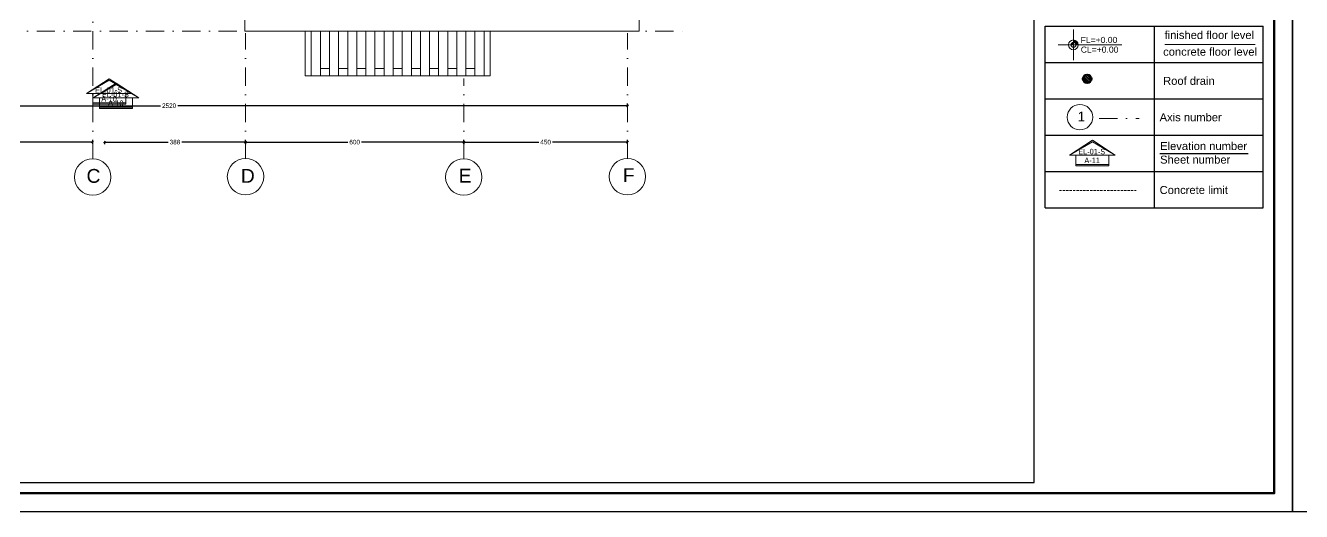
# Model space of a CAD drawing. Header units: inches. Extents: x -580639 to 179052, y 0 to 152898.
# Drawn here: x -175464 to -140387, y 113030 to 126394 of the extents above; entities that cross this region are included whole.
import ezdxf
from ezdxf.enums import TextEntityAlignment as Align

# ---------------------------------------------------------------- set-up
doc = ezdxf.new("R2010")
doc.units = ezdxf.units.IN
doc.header["$LTSCALE"] = 500
doc.header["$MEASUREMENT"] = 0
doc.linetypes.add('DASHDOTX2', pattern=[2, 1, -0.5, 0, -0.5])
doc.linetypes.add('HIDDEN2', pattern=[0.1875, 0.125, -0.0625])
for name, color, linetype, lineweight in [('0.09', 143, 'Continuous', 9), ('0.18', 80, 'Continuous', 18), ('1ATEXT', 3, 'Continuous', 20), ('A-0.2', 61, 'Continuous', 20), ('A-0.25', 42, 'Continuous', 25), ('A-ANNO-TEXS', 211, 'Continuous', 18), ('A-flor-sthn', 251, 'HIDDEN2', 9), ('A-wall', 52, 'Continuous', 35), ('DIM', 8, 'Continuous', 18), ('ground floor', 8, 'Continuous', 20), ('WALL', 7, 'Continuous', 40)]:
    doc.layers.add(name, color=color, linetype=linetype, lineweight=lineweight)
for name, color, linetype in [('LEGEND', 4, 'Continuous'), ('SYEL', 5, 'Continuous'), ('SYL', 6, 'Continuous')]:
    doc.layers.add(name, color=color, linetype=linetype)
doc.styles.add('100', font='arial.ttf', dxfattribs={"height": 200})
doc.styles.add('50', font='arial.ttf', dxfattribs={"height": 125})
doc.styles.add('A--ANNO-SYMB', font='upcil.ttf', dxfattribs={"width": 0.8})
doc.styles.add('CURENT', font='sanss___.ttf')
doc.dimstyles.new('DIM', dxfattribs={"dimscale": 50, "dimtxt": 125, "dimasz": 1, "dimexe": 1.2, "dimexo": 1, "dimgap": 1, "dimtad": 0, "dimtoh": 1, "dimdec": 0, "dimlfac": 0.1, "dimrnd": 1, "dimdsep": 46, "dimtxsty": '50', "dimblk": 'OBLIQUE', "dimcen": 0.09, "dimclrt": 8, "dimadec": 0, "dimazin": 0, "dimtfac": 1, "dimtdec": 0, "dimtix": 1, "dimtofl": 0, "dimtmove": 2, "dimatfit": 2, "dimfxl": 1, "dimfxlon": 1, "dimtzin": 0, "dimarcsym": 0})

# ---------------------------------------------------------------- blocks, each defined once
blk = doc.blocks.new('SYEL')
at = {"layer": '1ATEXT'}
for points in [[(-62.4, 0), (0, 36), (62.4, 0), (0, 40.2)], [(-44.8, -25.6), (-44.8, -29.5), (44.8, -29.5), (44.8, -25.6)]]:
    blk.add_hatch(color=256, dxfattribs=at).paths.add_polyline_path(points)
for p, q in [((-62.4, 0), (0, 40.2)), ((-62.4, 0), (0, 36)), ((0, 40.2), (62.4, 0)), ((0, 36), (62.4, 0)), ((62.4, 0), (-62.4, 0)), ((-44.8, -29.5), (-44.8, 0)), ((44.8, 0), (44.8, -29.5)), ((44.8, -25.6), (-44.8, -25.6)), ((44.8, -29.5), (-44.8, -29.5))]:
    blk.add_line(p, q, dxfattribs=at)
at = {"layer": '1ATEXT', "style": 'A--ANNO-SYMB', "width": 0.8, "flags": 4}
for tag, p in [('EL-01-N', (-1.8, 9.4)), ('AR00', (-0.7, -14.7))]:
    blk.add_attdef(tag, text='', height=15, dxfattribs=at).set_placement(p, align=Align.MIDDLE_CENTER)
blk = doc.blocks.new('A$C7E7140D5')
at = {"layer": '1ATEXT'}
for points in [[(51.8, -34.4), (56.6, -34.4, 0.414214), (47, -24.8), (47, -29.6, -0.414214)], [(51.8, -34.4), (56.6, -34.4, 0.414214), (47, -24.8), (47, -29.6, -0.414214)], [(47, -34.4), (47, -29.6, 0.414214), (42.2, -34.4)], [(47, -34.4), (47, -29.6, 0.414214), (42.2, -34.4)]]:
    blk.add_hatch(color=256, dxfattribs=at).paths.add_polyline_path(points)
for p, q in [((47, -4.4), (47, -64.4)), ((17, -34.4), (142, -34.4))]:
    blk.add_line(p, q, dxfattribs=at)
for radius in [9.6, 4.8]:
    blk.add_circle((47, -34.4), radius, dxfattribs=at)
blk = doc.blocks.new('SYL')
at = {"layer": '1ATEXT', "color": 3}
blk.add_blockref('A$C7E7140D5', (-47, 34.4), dxfattribs=at)
at = {"layer": '1ATEXT', "color": 3, "style": 'CURENT'}
for tag, p in [('FL=0.00', (14.2, 3.6)), ('CL=0.00', (14.5, -15.3))]:
    blk.add_attdef(tag, p, '', height=12, dxfattribs=at)
blk = doc.blocks.new('_Oblique')
at = {"color": 0, "linetype": 'ByBlock', "lineweight": -2}
blk.add_line((-0.5, -0.5), (0.5, 0.5), dxfattribs=at)
blk = doc.blocks.new('*D1508')
at = {"layer": 'Defpoints', "color": 0, "transparency": 16777216}
for p in [(-178116, 123188), (-173616, 123188), (-173616, 122884)]:
    blk.add_point(p, dxfattribs=at)
at = {"layer": 'DIM', "color": 0, "lineweight": -2, "transparency": 16777216}
for p, q in [((-178116, 123188), (-178116, 123128)), ((-178116, 123188), (-176057, 123188)), ((-173616, 123188), (-175676, 123188)), ((-173616, 123138), (-173616, 123248))]:
    blk.add_line(p, q, dxfattribs=at)
at = {"layer": 'DIM', "color": 0, "lineweight": -2, "transparency": 16777216, "xscale": 50, "yscale": 50, "zscale": 50, "rotation": 180}
blk.add_blockref('_Oblique', (-178116, 123188), dxfattribs=at)
at = {"layer": 'DIM', "color": 0, "lineweight": -2, "transparency": 16777216, "xscale": 50, "yscale": 50, "zscale": 50}
blk.add_blockref('_Oblique', (-173616, 123188), dxfattribs=at)
at = {"layer": 'DIM', "color": 8, "transparency": 16777216, "insert": (-175866, 123188), "char_height": 125, "attachment_point": 5, "style": '50'}
blk.add_mtext('450', dxfattribs=at)
blk = doc.blocks.new('*D1509')
at = {"layer": 'Defpoints', "color": 0, "transparency": 16777216}
for p in [(-173296, 123188), (-169416, 123188), (-169416, 122806)]:
    blk.add_point(p, dxfattribs=at)
at = {"layer": 'DIM', "color": 0, "lineweight": -2, "transparency": 16777216}
for p, q in [((-173296, 123188), (-173296, 123128)), ((-173296, 123188), (-171544, 123188)), ((-169416, 123188), (-171168, 123188)), ((-169416, 123138), (-169416, 123248))]:
    blk.add_line(p, q, dxfattribs=at)
at = {"layer": 'DIM', "color": 0, "lineweight": -2, "transparency": 16777216, "xscale": 50, "yscale": 50, "zscale": 50, "rotation": 180}
blk.add_blockref('_Oblique', (-173296, 123188), dxfattribs=at)
at = {"layer": 'DIM', "color": 0, "lineweight": -2, "transparency": 16777216, "xscale": 50, "yscale": 50, "zscale": 50}
blk.add_blockref('_Oblique', (-169416, 123188), dxfattribs=at)
at = {"layer": 'DIM', "color": 8, "transparency": 16777216, "insert": (-171356, 123188), "char_height": 125, "attachment_point": 5, "style": '50'}
blk.add_mtext('388', dxfattribs=at)
blk = doc.blocks.new('*D1510')
at = {"layer": 'Defpoints', "color": 0, "transparency": 16777216}
for p in [(-169416, 123188), (-163416, 123188), (-163416, 122781)]:
    blk.add_point(p, dxfattribs=at)
at = {"layer": 'DIM', "color": 0, "lineweight": -2, "transparency": 16777216}
for p, q in [((-169416, 123188), (-169416, 123128)), ((-169416, 123188), (-166604, 123188)), ((-163416, 123188), (-166228, 123188)), ((-163416, 123138), (-163416, 123248))]:
    blk.add_line(p, q, dxfattribs=at)
at = {"layer": 'DIM', "color": 0, "lineweight": -2, "transparency": 16777216, "xscale": 50, "yscale": 50, "zscale": 50, "rotation": 180}
blk.add_blockref('_Oblique', (-169416, 123188), dxfattribs=at)
at = {"layer": 'DIM', "color": 0, "lineweight": -2, "transparency": 16777216, "xscale": 50, "yscale": 50, "zscale": 50}
blk.add_blockref('_Oblique', (-163416, 123188), dxfattribs=at)
at = {"layer": 'DIM', "color": 8, "transparency": 16777216, "insert": (-166416, 123188), "char_height": 125, "attachment_point": 5, "style": '50'}
blk.add_mtext('600', dxfattribs=at)
blk = doc.blocks.new('*D1511')
at = {"layer": 'Defpoints', "color": 0, "transparency": 16777216}
for p in [(-163416, 123188), (-158916, 123188), (-158916, 122806)]:
    blk.add_point(p, dxfattribs=at)
at = {"layer": 'DIM', "color": 0, "lineweight": -2, "transparency": 16777216}
for p, q in [((-163416, 123188), (-163416, 123128)), ((-163416, 123188), (-161357, 123188)), ((-158916, 123188), (-160976, 123188)), ((-158916, 123138), (-158916, 123248))]:
    blk.add_line(p, q, dxfattribs=at)
at = {"layer": 'DIM', "color": 0, "lineweight": -2, "transparency": 16777216, "xscale": 50, "yscale": 50, "zscale": 50, "rotation": 180}
blk.add_blockref('_Oblique', (-163416, 123188), dxfattribs=at)
at = {"layer": 'DIM', "color": 0, "lineweight": -2, "transparency": 16777216, "xscale": 50, "yscale": 50, "zscale": 50}
blk.add_blockref('_Oblique', (-158916, 123188), dxfattribs=at)
at = {"layer": 'DIM', "color": 8, "transparency": 16777216, "insert": (-161166, 123188), "char_height": 125, "attachment_point": 5, "style": '50'}
blk.add_mtext('450', dxfattribs=at)
blk = doc.blocks.new('*D1512')
at = {"layer": 'Defpoints', "color": 0, "transparency": 16777216}
for p in [(-184116, 124188), (-158916, 124188), (-158916, 124188)]:
    blk.add_point(p, dxfattribs=at)
at = {"layer": 'DIM', "color": 0, "lineweight": -2, "transparency": 16777216}
for p, q in [((-184116, 124188), (-184116, 124248)), ((-184116, 124188), (-171754, 124188)), ((-158916, 124188), (-171279, 124188)), ((-158916, 124188), (-158916, 124248))]:
    blk.add_line(p, q, dxfattribs=at)
at = {"layer": 'DIM', "color": 0, "lineweight": -2, "transparency": 16777216, "xscale": 50, "yscale": 50, "zscale": 50, "rotation": 180}
blk.add_blockref('_Oblique', (-184116, 124188), dxfattribs=at)
at = {"layer": 'DIM', "color": 0, "lineweight": -2, "transparency": 16777216, "xscale": 50, "yscale": 50, "zscale": 50}
blk.add_blockref('_Oblique', (-158916, 124188), dxfattribs=at)
at = {"layer": 'DIM', "color": 8, "transparency": 16777216, "insert": (-171516, 124188), "char_height": 125, "attachment_point": 5, "style": '50'}
blk.add_mtext('2520', dxfattribs=at)

msp = doc.modelspace()

# ---------------------------------------------------------------- hatches: boundary and pattern name
at = {"layer": 'WALL'}
h = msp.add_hatch(dxfattribs=at)
h.set_pattern_fill('ANSI31', color=12, scale=380, angle=90, style=0)
h.set_pattern_definition([(135, (-342355.56, -6416760.684), (-33.5875721, -33.5875721), [])])
h.paths.add_polyline_path([(-146278.138, 124807.744, -1), (-146278.138, 125045.244, -1)])

# ---------------------------------------------------------------- linework, layer by layer
for points in [[(-195637.407, 113030.352), (-140637.189, 113030.352), (-140637.189, 151788.469), (-195637.407, 151788.469)], [(-140637.189, 113030.352), (-85636.972, 113030.352), (-85636.972, 151788.469), (-140637.189, 151788.469)]]:
    msp.add_lwpolyline(points, close=True)
at = {"layer": '0.09'}
for p, q in [((-167777.638, 126237.726), (-167777.638, 125013.326)), ((-162687.638, 126237.726), (-162687.638, 125013.326)), ((-167777.638, 125013.326), (-162687.638, 125013.326)), ((-167357.638, 125208.326), (-167107.638, 125208.326)), ((-166857.638, 125208.326), (-166607.638, 125208.326)), ((-166357.638, 125208.326), (-166107.638, 125208.326)), ((-165857.638, 125208.326), (-165607.638, 125208.326)), ((-165357.638, 125208.326), (-165107.638, 125208.326)), ((-164857.638, 125208.326), (-164607.638, 125208.326)), ((-164357.638, 125208.326), (-164107.638, 125208.326)), ((-163857.638, 125208.326), (-163607.638, 125208.326)), ((-163357.638, 125208.326), (-163107.638, 125208.326))]:
    msp.add_line(p, q, dxfattribs=at)
msp.add_lwpolyline([(-169436.244, 132390.65), (-169436.244, 126237.726), (-158596.163, 126237.726), (-158596.163, 135577.726), (-169011.519, 135577.726)], dxfattribs=at)
at = {"layer": '0.18'}
for p, q in [((-158596.163, 126237.726), (-158596.163, 131628.026)), ((-169436.244, 129716.326), (-169436.244, 126237.726)), ((-169436.244, 126237.726), (-158596.163, 126237.726))]:
    msp.add_line(p, q, dxfattribs=at)
at = {"layer": 'A-0.2'}
for p, q in [((-167607.638, 125013.326), (-167607.638, 126237.726)), ((-167357.638, 125013.326), (-167357.638, 126237.726)), ((-167107.638, 125013.326), (-167107.638, 126237.726)), ((-166857.638, 125013.326), (-166857.638, 126237.726)), ((-166607.638, 125013.326), (-166607.638, 126237.726)), ((-166357.638, 125013.326), (-166357.638, 126237.726)), ((-166107.638, 125013.326), (-166107.638, 126237.726)), ((-165857.638, 125013.326), (-165857.638, 126237.726)), ((-165607.638, 125013.326), (-165607.638, 126237.726)), ((-165357.638, 125013.326), (-165357.638, 126237.726)), ((-165107.638, 125013.326), (-165107.638, 126237.726)), ((-164857.638, 125013.326), (-164857.638, 126237.726)), ((-164607.638, 125013.326), (-164607.638, 126237.726)), ((-164357.638, 125013.326), (-164357.638, 126237.726)), ((-164107.638, 125013.326), (-164107.638, 126237.726)), ((-163857.638, 125013.326), (-163857.638, 126237.726)), ((-163607.638, 125013.326), (-163607.638, 126237.726)), ((-163357.638, 125013.326), (-163357.638, 126237.726)), ((-163107.638, 125013.326), (-163107.638, 126237.726)), ((-162857.638, 125013.326), (-162857.638, 126237.726)), ((-167607.638, 125013.326), (-167357.638, 125013.326)), ((-167107.638, 125013.326), (-166857.638, 125013.326)), ((-166607.638, 125013.326), (-166357.638, 125013.326)), ((-166107.638, 125013.326), (-165857.638, 125013.326)), ((-165607.638, 125013.326), (-165357.638, 125013.326)), ((-165107.638, 125013.326), (-164857.638, 125013.326)), ((-164607.638, 125013.326), (-164357.638, 125013.326)), ((-164107.638, 125013.326), (-163857.638, 125013.326)), ((-163607.638, 125013.326), (-163357.638, 125013.326)), ((-163107.638, 125013.326), (-162857.638, 125013.326))]:
    msp.add_line(p, q, dxfattribs=at)
at = {"layer": 'A-0.25', "lineweight": 25}
for p, q in [((-147437.189, 121380.241), (-147437.189, 126380.241)), ((-147437.189, 126380.241), (-141437.189, 126380.241)), ((-147437.189, 126380.241), (-141437.189, 126380.241)), ((-144437.189, 126380.241), (-144437.189, 121380.241)), ((-147437.189, 125380.241), (-141437.189, 125380.241)), ((-147437.189, 124380.241), (-141437.189, 124380.241)), ((-147437.189, 123380.241), (-141437.189, 123380.241)), ((-147437.189, 122380.241), (-141437.189, 122380.241)), ((-147437.189, 121380.241), (-141437.189, 121380.241))]:
    msp.add_line(p, q, dxfattribs=at)
for points in [[(-147737.189, 113830.352), (-147737.189, 150988.469), (-194837.407, 150988.469), (-194837.407, 113830.352), (-147737.189, 113830.352)], [(-141437.189, 121380.241), (-141437.189, 126380.241)]]:
    msp.add_lwpolyline(points, dxfattribs=at)
at = {"layer": 'A-ANNO-TEXS'}
for p, q in [((-144139.853, 125876.131), (-141661.143, 125876.131)), ((-144276.676, 122873.18), (-141853.973, 122873.18))]:
    msp.add_line(p, q, dxfattribs=at)
at = {"layer": 'A-flor-sthn'}
msp.add_line((-147042.916, 121852.904), (-144936.253, 121852.904), dxfattribs=at)
at = {"layer": 'A-wall', "color": 1, "lineweight": 70}
msp.add_lwpolyline([(-195137.407, 113530.352), (-141137.189, 113530.352), (-141137.189, 151288.469), (-195137.407, 151288.469)], close=True, dxfattribs=at)
at = {"layer": 'ground floor', "linetype": 'DASHDOTX2'}
for p, q in [((-173616.163, 122737.726), (-173616.163, 130087.726)), ((-188156.903, 126237.726), (-157206.903, 126237.726)), ((-169416.163, 122737.726), (-169416.163, 126187.726)), ((-158916.163, 122737.726), (-158916.163, 126187.726)), ((-163416.163, 122737.726), (-163416.163, 124933.326)), ((-145945.163, 123833.787), (-144846.146, 123833.787))]:
    msp.add_line(p, q, dxfattribs=at)
at = {"layer": 'ground floor'}
for centre, radius in [((-146477.037, 123873.351), 350), ((-173616.163, 122226.587), 500), ((-169416.163, 122237.726), 500), ((-163416.163, 122226.587), 500), ((-158916.163, 122237.726), 500)]:
    msp.add_circle(centre, radius, dxfattribs=at)
at = {"layer": 'LEGEND'}
msp.add_line((-144276.676, 122873.18), (-141853.973, 122873.18), dxfattribs=at)
at = {"layer": 'WALL', "color": 12}
msp.add_circle((-146278.138, 124926.494), 118.75, dxfattribs=at)

# ---------------------------------------------------------------- block references
at = {"layer": 'SYEL'}
ref = msp.add_blockref('SYEL', (-173160.297, 124524.957), dxfattribs=dict(at, xscale=10.07240092149008, yscale=10.07240092149008, zscale=10.07240092149008))
ref.add_attrib('EL-01-N', 'EL-01-S', dxfattribs={"layer": '1ATEXT', "color": 3, "height": 151.086, "style": 'A--ANNO-SYMB', "width": 0.8}).set_placement((-173178.691, 124619.185), align=Align.MIDDLE_CENTER)
ref.add_attrib('AR00', 'A-10', dxfattribs={"layer": '1ATEXT', "color": 6, "height": 151.086, "style": 'A--ANNO-SYMB', "width": 0.8}).set_placement((-173167.089, 124377.196), align=Align.MIDDLE_CENTER)
ref = msp.add_blockref('SYEL', (-172974.942, 124405.077), dxfattribs=dict(at, xscale=10.07240092149008, yscale=10.07240092149008, zscale=10.07240092149008))
ref.add_attrib('EL-01-N', 'EL-01-S', dxfattribs={"layer": '1ATEXT', "color": 3, "height": 151.086, "style": 'A--ANNO-SYMB', "width": 0.8}).set_placement((-172993.336, 124499.305), align=Align.MIDDLE_CENTER)
ref.add_attrib('AR00', 'A-10', dxfattribs={"layer": '1ATEXT', "color": 6, "height": 151.086, "style": 'A--ANNO-SYMB', "width": 0.8}).set_placement((-172981.734, 124257.316), align=Align.MIDDLE_CENTER)
ref = msp.add_blockref('SYEL', (-146135.245, 122832.345), dxfattribs=dict(at, xscale=10.07240092149008, yscale=10.07240092149008, zscale=10.07240092149008))
ref.add_attrib('EL-01-N', 'EL-01-S', dxfattribs={"layer": '1ATEXT', "color": 3, "height": 151.086, "style": 'A--ANNO-SYMB', "width": 0.8}).set_placement((-146153.639, 122926.573), align=Align.MIDDLE_CENTER)
ref.add_attrib('AR00', 'A-11', dxfattribs={"layer": '1ATEXT', "color": 6, "height": 151.086, "style": 'A--ANNO-SYMB', "width": 0.8}).set_placement((-146142.037, 122684.584), align=Align.MIDDLE_CENTER)
at = {"layer": 'SYL'}
ref = msp.add_blockref('SYL', (-146656.97, 125861.807), dxfattribs=dict(at, xscale=14.04466159001456, yscale=14.04466159001456, zscale=14.04466159001456))
ref.add_attrib('CL=0.00', 'CL=+0.00', (-146454.015, 125646.795), dxfattribs={"height": 168.5359, "style": 'CURENT'})
ref.add_attrib('FL=0.00', 'FL=+0.00', (-146457.689, 125912.67), dxfattribs={"height": 168.5359, "style": 'CURENT'})

# ---------------------------------------------------------------- texts
at = {"layer": 'A-ANNO-TEXS', "style": '50'}
for s, p in [('finished floor level', (-144150.81, 126023.649)), ('concrete floor level', (-144189.647, 125563.507)), ('Roof drain', (-144191.37, 124762.283)), ('Axis number', (-144286.874, 123760.908)), ('Elevation number', (-144273.372, 122969.812)), ('Sheet number', (-144273.372, 122596.324)), ('Concrete limit', (-144286.874, 121760.908))]:
    msp.add_text(s, height=220, dxfattribs=at).set_placement(p)
at = {"layer": 'ground floor', "attachment_point": 1, "style": '100'}
for s, heights, insert, char_height in [('1', [0], (-146542.355, 124024.827), 266), ('C', [200], (-173786.965, 122448.489), 380), ('D', [0], (-169545.32, 122449.127), 380), ('E', [0], (-163558.818, 122456.034), 380), ('F', [0], (-159044.922, 122469.186), 380)]:
    msp.add_mtext_dynamic_manual_height_columns(s, width=215.80113, gutter_width=1000, heights=heights, dxfattribs=dict(at, insert=insert, char_height=char_height))

# ---------------------------------------------------------------- dimensions: what is measured, and where the dimension line sits
at = {"layer": 'DIM'}
for base, p1, p2, picture, middle in [((-158916.163, 124187.726), (-184116.163, 124187.726), (-158916.163, 124187.726), '*D1512', (-171516.163, 124187.726)), ((-173616.163, 123187.726), (-178116.163, 123187.726), (-173616.163, 122884.088), '*D1508', (-175866.163, 123187.726)), ((-169416.163, 123187.726), (-173296.163, 123187.726), (-169416.163, 122806.426), '*D1509', (-171356.163, 123187.726)), ((-163416.163, 123187.726), (-169416.163, 123187.726), (-163416.163, 122781.447), '*D1510', (-166416.163, 123187.726)), ((-158916.163, 123187.726), (-163416.163, 123187.726), (-158916.163, 122806.426), '*D1511', (-161166.163, 123187.726))]:
    dim = msp.add_linear_dim(base=base, p1=p1, p2=p2, dimstyle='DIM', dxfattribs=at)
    dim.commit()
    dim.dimension.update_dxf_attribs({"geometry": picture, "text_midpoint": middle})

doc.saveas('drawing.dxf')
